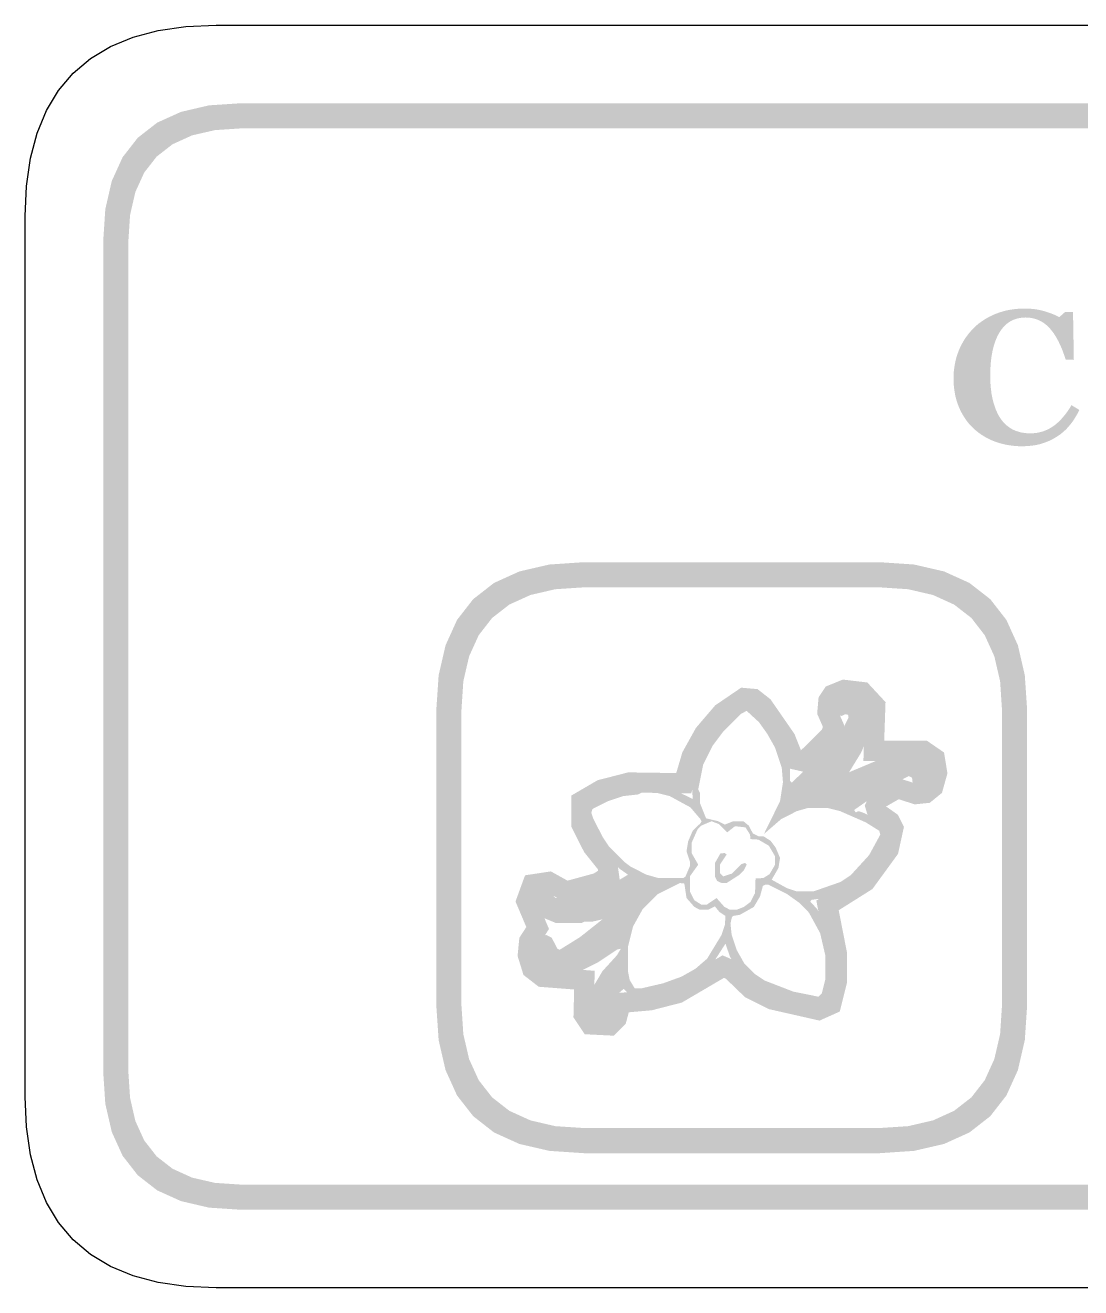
# Model space of a CAD drawing. Header units: millimetres. Extents: x 6 to 297, y 55 to 451.
# Drawn here: x 139.96 to 156.75, y 362.16 to 382.24 of the extents above; entities that cross this region are included whole.
import ezdxf

# ---------------------------------------------------------------- set-up
doc = ezdxf.new("R2010")
doc.units = ezdxf.units.MM
doc.layers.add('CUT', color=1, linetype='Continuous')
doc.layers.add('RASTER', color=7, linetype='Continuous')

msp = doc.modelspace()

# ---------------------------------------------------------------- hatches: boundary and pattern name
at = {"layer": 'RASTER'}
h = msp.add_hatch(color=7, dxfattribs=at)
h.paths.add_polyline_path([(141.2, 378.8), (141.234, 379.316), (141.337, 379.763), (141.509, 380.141), (141.75, 380.45), (142.059, 380.691), (142.438, 380.862), (142.884, 380.966), (143.4, 381), (200.6, 381), (201.116, 380.966), (201.563, 380.862), (201.941, 380.691), (202.25, 380.45), (202.491, 380.141), (202.663, 379.763), (202.766, 379.316), (202.8, 378.8), (202.8, 365.6), (202.766, 365.084), (202.663, 364.638), (202.491, 364.259), (202.25, 363.95), (201.941, 363.709), (201.563, 363.538), (201.116, 363.434), (200.6, 363.4), (143.4, 363.4), (142.884, 363.434), (142.438, 363.538), (142.059, 363.709), (141.75, 363.95), (141.509, 364.259), (141.337, 364.638), (141.234, 365.084), (141.2, 365.6)])
h.paths.add_polyline_path([(141.6, 378.8), (141.6, 365.6), (141.628, 365.178), (141.712, 364.813), (141.853, 364.503), (142.05, 364.25), (142.303, 364.053), (142.613, 363.912), (142.978, 363.828), (143.4, 363.8), (200.6, 363.8), (201.022, 363.828), (201.388, 363.912), (201.697, 364.053), (201.95, 364.25), (202.147, 364.503), (202.288, 364.813), (202.372, 365.178), (202.4, 365.6), (202.4, 378.8), (202.372, 379.222), (202.288, 379.588), (202.147, 379.897), (201.95, 380.15), (201.697, 380.347), (201.388, 380.488), (201.022, 380.572), (200.6, 380.6), (143.4, 380.6), (142.978, 380.572), (142.613, 380.488), (142.303, 380.347), (142.05, 380.15), (141.853, 379.897), (141.712, 379.588), (141.628, 379.222), (141.6, 378.8)], flags=0)
msp.add_hatch(color=7, dxfattribs=at).paths.add_polyline_path([(155.816, 375.544), (155.759, 375.545), (155.703, 375.549), (155.648, 375.555), (155.594, 375.563), (155.541, 375.573), (155.489, 375.586), (155.438, 375.601), (155.388, 375.618), (155.339, 375.638), (155.292, 375.659), (155.246, 375.683), (155.202, 375.709), (155.159, 375.737), (155.118, 375.767), (155.079, 375.799), (155.041, 375.833), (155.005, 375.868), (154.972, 375.906), (154.941, 375.945), (154.911, 375.987), (154.884, 376.03), (154.858, 376.076), (154.834, 376.124), (154.812, 376.173), (154.793, 376.225), (154.776, 376.277), (154.761, 376.331), (154.75, 376.386), (154.741, 376.443), (154.734, 376.5), (154.73, 376.559), (154.729, 376.62), (154.73, 376.679), (154.734, 376.738), (154.741, 376.796), (154.75, 376.852), (154.762, 376.908), (154.776, 376.962), (154.793, 377.015), (154.813, 377.067), (154.835, 377.118), (154.859, 377.167), (154.886, 377.214), (154.914, 377.259), (154.945, 377.303), (154.978, 377.345), (155.013, 377.385), (155.05, 377.424), (155.088, 377.46), (155.128, 377.494), (155.17, 377.525), (155.214, 377.555), (155.26, 377.583), (155.307, 377.608), (155.357, 377.632), (155.408, 377.653), (155.461, 377.672), (155.515, 377.689), (155.57, 377.703), (155.625, 377.714), (155.682, 377.723), (155.739, 377.729), (155.797, 377.733), (155.857, 377.734), (155.899, 377.734), (155.941, 377.732), (155.982, 377.728), (156.022, 377.724), (156.061, 377.718), (156.099, 377.711), (156.136, 377.702), (156.172, 377.693), (156.206, 377.682), (156.24, 377.671), (156.272, 377.66), (156.303, 377.648), (156.332, 377.636), (156.36, 377.624), (156.387, 377.611), (156.412, 377.598), (156.503, 377.679), (156.63, 377.679), (156.643, 376.92), (156.514, 376.92), (156.486, 377.004), (156.457, 377.082), (156.426, 377.154), (156.394, 377.221), (156.36, 377.282), (156.325, 377.337), (156.288, 377.386), (156.251, 377.43), (156.211, 377.468), (156.17, 377.501), (156.126, 377.529), (156.08, 377.552), (156.032, 377.569), (155.982, 377.582), (155.93, 377.59), (155.876, 377.592), (155.809, 377.588), (155.746, 377.577), (155.688, 377.558), (155.633, 377.532), (155.583, 377.497), (155.537, 377.456), (155.495, 377.407), (155.457, 377.35), (155.423, 377.286), (155.394, 377.216), (155.369, 377.14), (155.349, 377.058), (155.333, 376.97), (155.322, 376.876), (155.315, 376.776), (155.313, 376.669), (155.314, 376.609), (155.316, 376.55), (155.32, 376.494), (155.326, 376.44), (155.332, 376.388), (155.341, 376.339), (155.351, 376.292), (155.362, 376.247), (155.375, 376.204), (155.389, 376.163), (155.403, 376.125), (155.419, 376.089), (155.435, 376.055), (155.453, 376.022), (155.471, 375.993), (155.49, 375.965), (155.512, 375.938), (155.535, 375.913), (155.559, 375.89), (155.583, 375.868), (155.609, 375.849), (155.635, 375.831), (155.663, 375.815), (155.691, 375.801), (155.72, 375.789), (155.751, 375.779), (155.781, 375.77), (155.813, 375.762), (155.846, 375.757), (155.879, 375.753), (155.913, 375.75), (155.948, 375.749), (155.998, 375.751), (156.047, 375.756), (156.095, 375.765), (156.141, 375.777), (156.186, 375.793), (156.23, 375.812), (156.272, 375.835), (156.313, 375.861), (156.353, 375.89), (156.391, 375.924), (156.429, 375.96), (156.466, 376.001), (156.502, 376.045), (156.538, 376.092), (156.572, 376.143), (156.605, 376.198), (156.731, 376.121), (156.715, 376.09), (156.699, 376.059), (156.681, 376.029), (156.664, 375.999), (156.646, 375.971), (156.627, 375.943), (156.608, 375.917), (156.588, 375.891), (156.567, 375.866), (156.546, 375.842), (156.524, 375.818), (156.501, 375.796), (156.477, 375.775), (156.453, 375.754), (156.428, 375.734), (156.402, 375.716), (156.372, 375.696), (156.342, 375.678), (156.311, 375.66), (156.28, 375.644), (156.248, 375.629), (156.214, 375.615), (156.181, 375.602), (156.146, 375.59), (156.11, 375.579), (156.073, 375.57), (156.034, 375.562), (155.993, 375.556), (155.951, 375.551), (155.908, 375.547), (155.862, 375.545), (155.816, 375.544)])
h = msp.add_hatch(color=7, dxfattribs=at)
h.paths.add_polyline_path([(146.5, 371.35), (146.537, 371.901), (146.647, 372.378), (146.83, 372.782), (147.087, 373.112), (147.418, 373.37), (147.822, 373.553), (148.299, 373.663), (148.85, 373.7), (153.55, 373.7), (154.101, 373.663), (154.578, 373.553), (154.982, 373.37), (155.313, 373.112), (155.57, 372.782), (155.753, 372.378), (155.863, 371.901), (155.9, 371.35), (155.9, 366.65), (155.863, 366.099), (155.753, 365.622), (155.57, 365.218), (155.313, 364.888), (154.982, 364.63), (154.578, 364.447), (154.101, 364.337), (153.55, 364.3), (148.85, 364.3), (148.299, 364.337), (147.822, 364.447), (147.418, 364.63), (147.088, 364.888), (146.83, 365.218), (146.647, 365.622), (146.537, 366.099), (146.5, 366.65)])
h.paths.add_polyline_path([(146.9, 371.35), (146.9, 366.65), (146.93, 366.193), (147.022, 365.797), (147.174, 365.462), (147.388, 365.188), (147.662, 364.974), (147.997, 364.822), (148.393, 364.73), (148.85, 364.7), (153.55, 364.7), (154.007, 364.73), (154.403, 364.822), (154.738, 364.974), (155.013, 365.188), (155.226, 365.462), (155.378, 365.797), (155.47, 366.193), (155.5, 366.65), (155.5, 371.35), (155.47, 371.807), (155.378, 372.203), (155.226, 372.538), (155.013, 372.813), (154.738, 373.026), (154.403, 373.178), (154.007, 373.27), (153.55, 373.3), (148.85, 373.3), (148.393, 373.27), (147.997, 373.178), (147.662, 373.026), (147.388, 372.813), (147.174, 372.538), (147.022, 372.203), (146.93, 371.807), (146.9, 371.35)], flags=0)
h = msp.add_hatch(color=7, dxfattribs=at)
h.paths.add_polyline_path([(152.968, 371.833), (153.357, 371.787), (153.647, 371.475), (153.626, 370.859), (154.308, 370.859), (154.578, 370.673), (154.632, 370.342), (154.545, 370.031), (154.351, 369.873), (154.111, 369.848), (153.857, 369.93), (153.661, 369.817), (153.657, 369.807), (153.654, 369.817), (153.844, 369.682), (153.94, 369.49), (153.846, 369.061), (153.439, 368.502), (152.902, 368.164), (153.033, 367.496), (153.033, 367.009), (152.919, 366.553), (152.597, 366.409), (151.79, 366.592), (151.414, 366.779), (151.106, 367.076), (151.077, 367.089), (150.407, 366.696), (149.928, 366.573), (149.562, 366.541), (149.513, 366.356), (149.326, 366.169), (148.861, 366.192), (148.682, 366.461), (148.693, 366.904), (148.13, 366.947), (147.887, 367.135), (147.793, 367.437), (147.821, 367.726), (147.932, 367.897), (147.76, 368.303), (147.912, 368.72), (148.323, 368.782), (148.588, 368.635), (149.004, 368.748), (149.075, 368.793), (149.071, 368.815), (148.852, 369.089), (148.649, 369.492), (148.649, 369.989), (149.066, 370.232), (149.553, 370.357), (150.317, 370.346), (150.415, 370.677), (150.631, 371.065), (150.937, 371.423), (151.35, 371.704), (151.611, 371.681), (151.816, 371.52), (152.199, 370.967), (152.303, 370.704), (152.299, 370.705), (152.636, 371.037), (152.65, 371.084), (152.559, 371.289), (152.582, 371.552), (152.695, 371.722)])
h.paths.add_polyline_path([(153.012, 371.506), (152.907, 371.463), (152.893, 371.442), (152.885, 371.343), (152.99, 371.107), (152.919, 370.867), (152.4, 370.354), (152.067, 370.429), (151.915, 370.815), (151.58, 371.298), (151.488, 371.371), (151.436, 371.375), (151.152, 371.183), (150.895, 370.881), (150.712, 370.552), (150.555, 370.022), (149.591, 370.037), (149.189, 369.933), (148.969, 369.805), (148.969, 369.568), (149.122, 369.263), (149.376, 368.947), (149.42, 368.635), (149.135, 368.451), (148.546, 368.293), (148.263, 368.449), (148.148, 368.432), (148.104, 368.311), (148.293, 367.866), (148.132, 367.618), (148.118, 367.47), (148.163, 367.326), (148.25, 367.259), (149.02, 367.201), (149.005, 366.554), (149.038, 366.504), (149.201, 366.496), (149.226, 366.521), (149.31, 366.841), (149.874, 366.889), (150.284, 366.995), (151.054, 367.447), (151.286, 367.347), (151.6, 367.044), (151.898, 366.896), (152.564, 366.745), (152.646, 366.781), (152.713, 367.048), (152.713, 367.465), (152.546, 368.318), (153.216, 368.74), (153.548, 369.195), (153.603, 369.448), (153.593, 369.468), (153.379, 369.62), (153.317, 369.827), (153.409, 370.04), (153.819, 370.278), (154.145, 370.173), (154.223, 370.181), (154.264, 370.214), (154.304, 370.36), (154.284, 370.487), (154.208, 370.539), (153.295, 370.539), (153.322, 371.354), (153.203, 371.483), (153.012, 371.506)], flags=0)
h = msp.add_hatch(color=7, dxfattribs=at)
h.paths.add_polyline_path([(153.014, 371.593), (153.166, 371.601), (153.253, 371.555), (153.36, 371.476), (153.431, 371.335), (153.431, 371.095), (153.405, 370.989), (153.253, 370.662), (153.067, 370.359), (153.617, 370.59), (153.963, 370.67), (154.176, 370.644), (154.316, 370.572), (154.37, 370.519), (154.415, 370.404), (154.354, 370.2), (154.263, 370.104), (154.229, 370.085), (154.088, 370.104), (154.069, 370.271), (154.016, 370.298), (153.663, 370.12), (153.147, 369.758), (153.173, 369.721), (153.219, 369.74), (153.298, 369.713), (153.546, 369.588), (153.679, 369.482), (153.697, 369.368), (153.644, 369.235), (153.546, 369.041), (153.413, 368.855), (153.147, 368.589), (152.9, 368.437), (152.687, 368.358), (152.474, 368.331), (152.448, 368.304), (152.562, 368.18), (152.687, 367.932), (152.793, 367.507), (152.793, 367.002), (152.695, 366.702), (152.607, 366.656), (152.395, 366.683), (151.836, 366.842), (151.589, 366.967), (151.27, 367.26), (151.172, 367.427), (151.1, 367.632), (150.861, 367.26), (150.595, 367.074), (150.295, 366.922), (149.763, 366.789), (149.604, 366.789), (149.479, 366.914), (149.356, 366.797), (149.285, 366.683), (149.311, 366.577), (149.293, 366.462), (149.152, 366.364), (149.011, 366.409), (148.913, 366.55), (148.913, 366.736), (148.966, 366.896), (149.144, 367.196), (149.372, 367.446), (149.436, 367.552), (149.383, 367.542), (149.08, 367.34), (148.833, 367.215), (148.567, 367.135), (148.328, 367.135), (148.16, 367.207), (148.054, 367.34), (148.009, 367.48), (148.054, 367.648), (148.097, 367.712), (148.168, 367.746), (148.248, 367.773), (148.336, 367.728), (148.426, 367.552), (148.461, 367.534), (148.788, 367.738), (149.144, 368.02), (148.992, 367.985), (148.859, 367.985), (148.806, 367.959), (148.408, 367.959), (148.107, 368.084), (148.009, 368.251), (148.009, 368.384), (148.054, 368.472), (148.134, 368.552), (148.221, 368.57), (148.309, 368.525), (148.373, 368.376), (148.408, 368.358), (148.54, 368.358), (148.939, 368.464), (149.418, 368.65), (149.55, 368.73), (149.41, 368.828), (149.197, 369.041), (149.064, 369.227), (148.966, 369.394), (148.859, 369.66), (148.878, 369.828), (149.011, 369.934), (149.178, 370.006), (149.418, 370.085), (149.683, 370.139), (150.056, 370.139), (150.321, 370.059), (150.579, 369.934), (150.561, 370.298), (150.64, 370.564), (150.765, 370.811), (150.872, 370.971), (151.164, 371.29), (151.438, 371.468), (151.552, 371.422), (151.658, 371.316), (151.924, 370.944), (152.102, 370.537), (152.129, 370.431), (152.129, 370.218), (152.155, 370.192), (152.775, 370.795), (152.987, 371.088), (153.059, 371.228), (153.051, 371.274), (153.006, 371.282), (152.953, 371.255), (152.839, 371.274), (152.793, 371.335), (152.793, 371.414), (152.865, 371.529)])
h.paths.add_polyline_path([(151.438, 371.335), (151.35, 371.29), (151.058, 370.997), (150.898, 370.784), (150.747, 370.484), (150.667, 370.085), (150.693, 370.032), (150.693, 369.873), (150.792, 369.626), (150.986, 369.58), (151.092, 369.527), (151.225, 369.58), (151.385, 369.58), (151.472, 369.509), (151.536, 369.386), (151.624, 369.341), (151.704, 369.341), (151.818, 369.269), (151.898, 369.163), (151.969, 368.996), (151.943, 368.836), (151.836, 368.65), (152.076, 368.517), (152.235, 368.464), (152.501, 368.464), (152.934, 368.615), (153.094, 368.722), (153.386, 369.041), (153.564, 369.368), (153.546, 369.429), (153.333, 369.562), (152.926, 369.74), (152.714, 369.793), (152.421, 369.793), (152.235, 369.74), (151.988, 369.615), (151.712, 369.376), (151.969, 369.899), (152.015, 370.2), (151.996, 370.431), (151.89, 370.75), (151.765, 370.971), (151.632, 371.157)], flags=0)
h.paths.add_polyline_path([(149.763, 370.032), (149.71, 370.006), (149.471, 369.979), (149.232, 369.899), (148.984, 369.774), (148.966, 369.713), (148.992, 369.634), (149.144, 369.333), (149.25, 369.174), (149.489, 368.934), (149.596, 368.855), (149.843, 368.73), (150.029, 368.677), (150.428, 368.677), (150.462, 368.695), (150.534, 368.863), (150.534, 368.942), (150.481, 369.102), (150.507, 369.261), (150.579, 369.429), (150.701, 369.546), (150.72, 369.58), (150.701, 369.615), (150.542, 369.801), (150.215, 369.979), (150.002, 370.032)], flags=0)
h.paths.add_polyline_path([(150.88, 369.58), (150.712, 369.509), (150.659, 369.455), (150.561, 369.235), (150.561, 369.075), (150.667, 368.889), (150.534, 368.703), (150.534, 368.464), (150.606, 368.323), (150.72, 368.251), (150.8, 368.251), (150.959, 368.358), (151.084, 368.217), (151.172, 368.172), (151.278, 368.172), (151.393, 368.217), (151.499, 368.296), (151.571, 368.437), (151.579, 368.669), (151.704, 368.677), (151.802, 368.738), (151.89, 368.889), (151.89, 369.022), (151.791, 369.19), (151.624, 369.288), (151.499, 369.296), (151.491, 369.368), (151.419, 369.482), (151.252, 369.501), (151.127, 369.402), (150.994, 369.535)], flags=0)
h.paths.add_polyline_path([(151.02, 369.067), (151.092, 369.075), (151.119, 369.049), (151.012, 368.889), (151.012, 368.756), (151.066, 368.703), (151.206, 368.748), (151.35, 368.897), (151.411, 368.916), (151.438, 368.889), (151.393, 368.802), (151.313, 368.722), (151.119, 368.597), (151.039, 368.597), (150.967, 368.631), (150.933, 368.703), (150.933, 368.916)], flags=0)
h.paths.add_polyline_path([(150.375, 368.597), (150.021, 368.419), (149.782, 368.18), (149.63, 367.906), (149.55, 367.587), (149.55, 367.188), (149.577, 367.055), (149.657, 366.922), (149.763, 366.922), (150.109, 367.002), (150.401, 367.108), (150.622, 367.233), (150.808, 367.393), (151.039, 367.773), (151.092, 367.932), (151.1, 368.073), (151.004, 368.137), (150.933, 368.225), (150.826, 368.172), (150.693, 368.172), (150.606, 368.217), (150.481, 368.358), (150.446, 368.589)], flags=0)
h.paths.add_polyline_path([(151.73, 368.57), (151.696, 368.552), (151.65, 368.384), (151.552, 368.217), (151.331, 368.092), (151.217, 368.073), (151.199, 368.039), (151.18, 367.951), (151.199, 367.773), (151.278, 367.534), (151.403, 367.313), (151.563, 367.153), (151.722, 367.047), (152.182, 366.869), (152.581, 366.789), (152.634, 366.842), (152.687, 367.055), (152.687, 367.454), (152.607, 367.799), (152.429, 368.126), (152.27, 368.286), (152.084, 368.419), (151.783, 368.57)], flags=0)

# ---------------------------------------------------------------- linework, layer by layer
at = {"layer": 'CUT'}
msp.add_lwpolyline([(201.001, 362.16), (142.999, 362.16), (142.517, 362.181), (142.075, 362.244), (141.675, 362.349), (141.315, 362.497), (140.997, 362.688), (140.722, 362.922), (140.488, 363.197), (140.297, 363.515), (140.149, 363.875), (140.044, 364.275), (139.981, 364.717), (139.96, 365.199), (139.96, 379.201), (139.981, 379.683), (140.044, 380.125), (140.149, 380.525), (140.297, 380.885), (140.488, 381.203), (140.722, 381.478), (140.997, 381.712), (141.315, 381.903), (141.675, 382.051), (142.075, 382.156), (142.517, 382.219), (142.999, 382.24), (201.001, 382.24)], dxfattribs=at)

doc.saveas('drawing.dxf')
